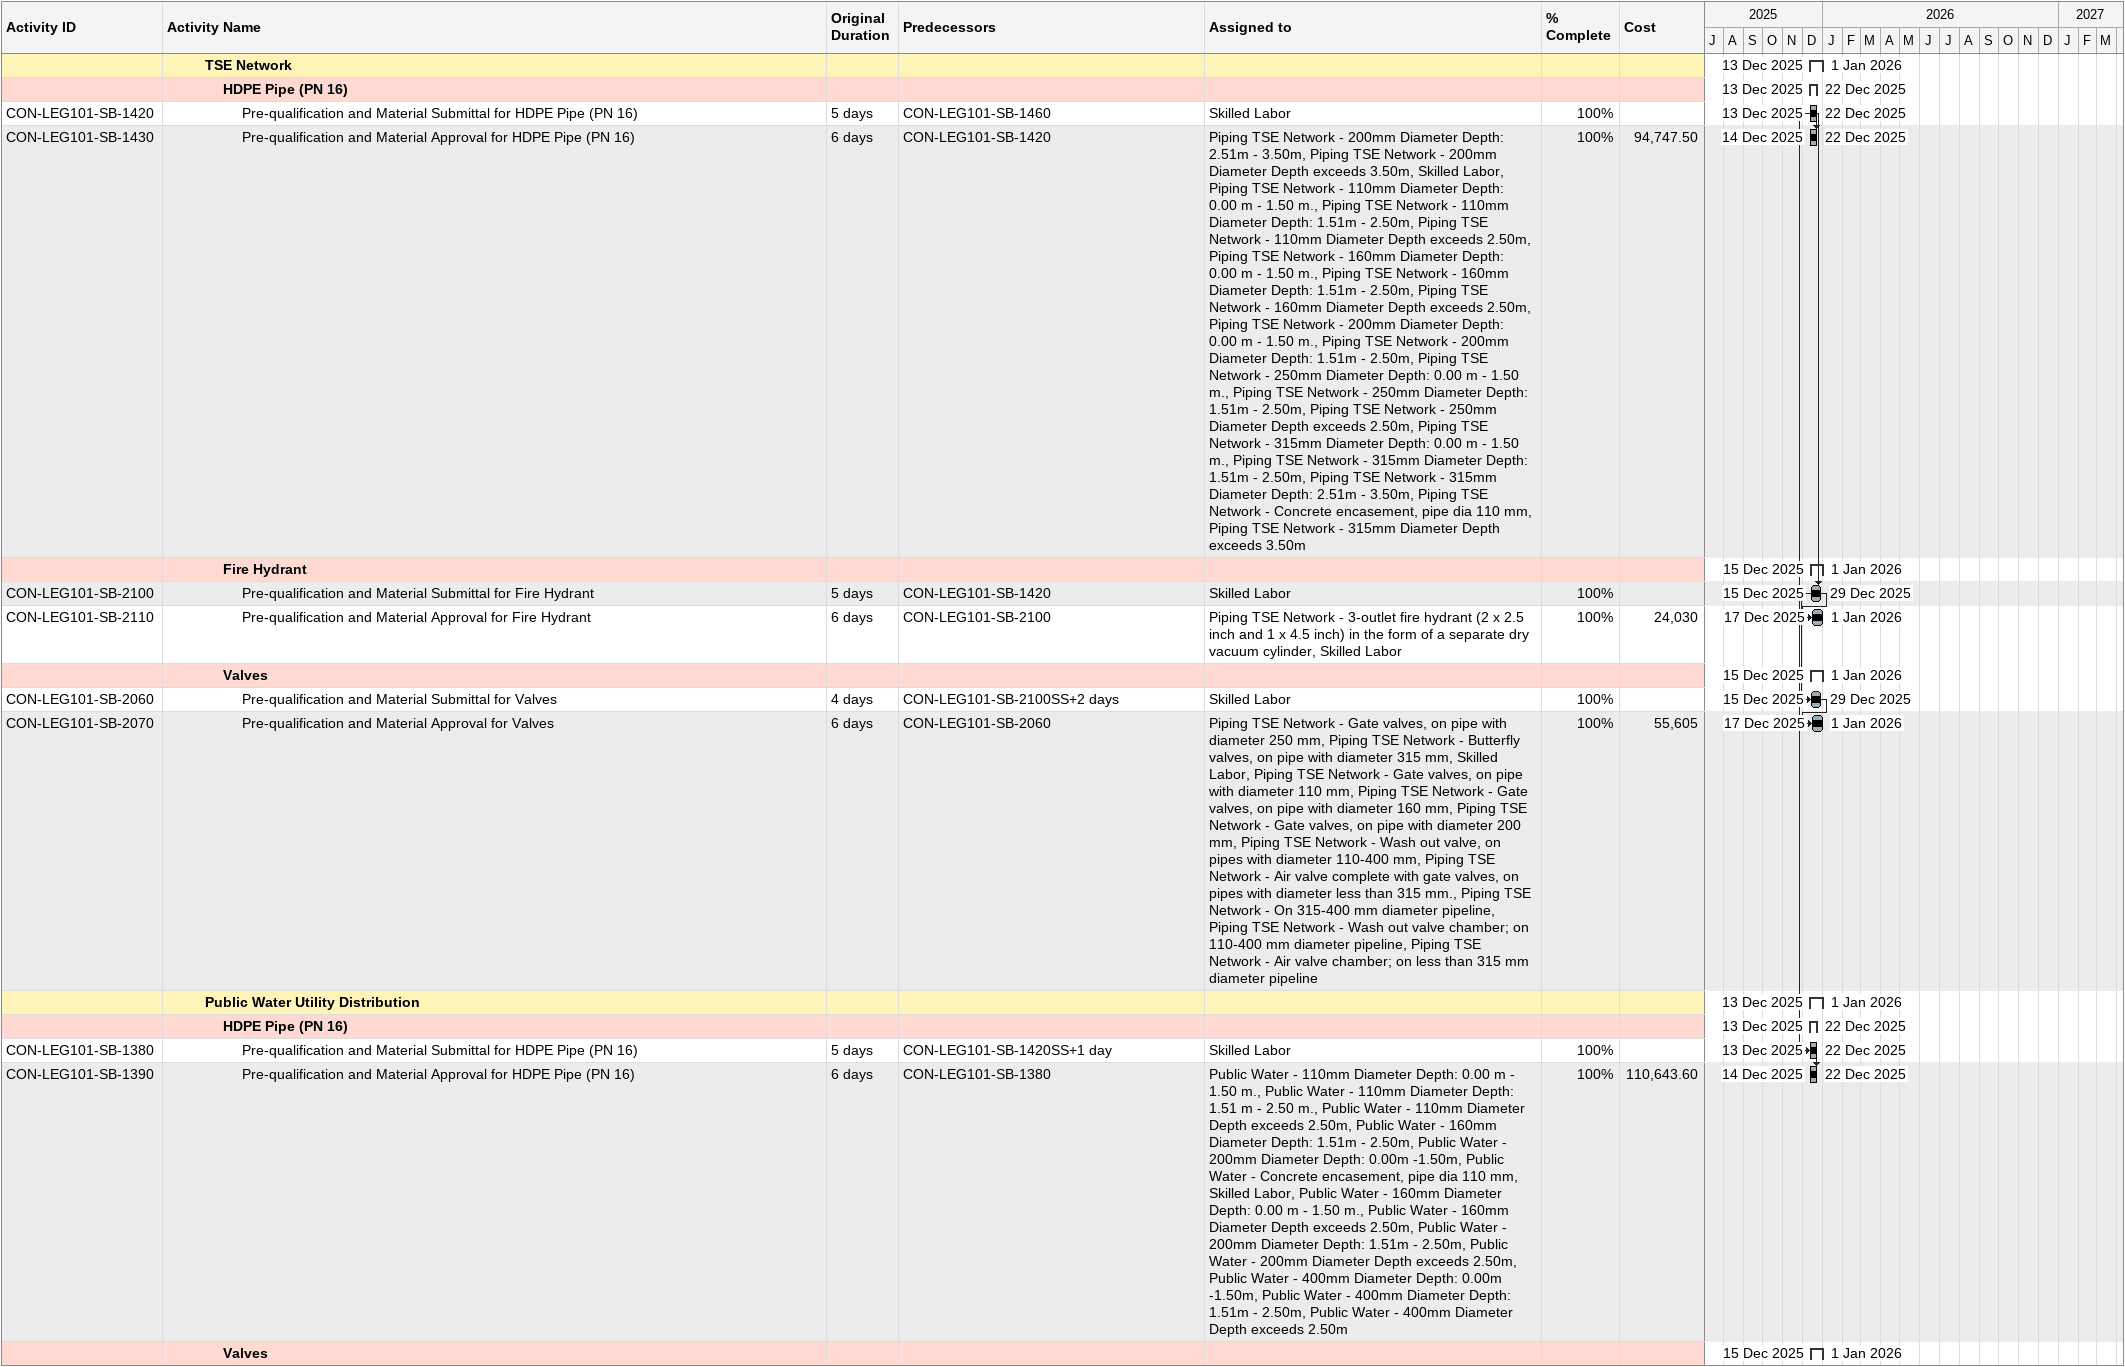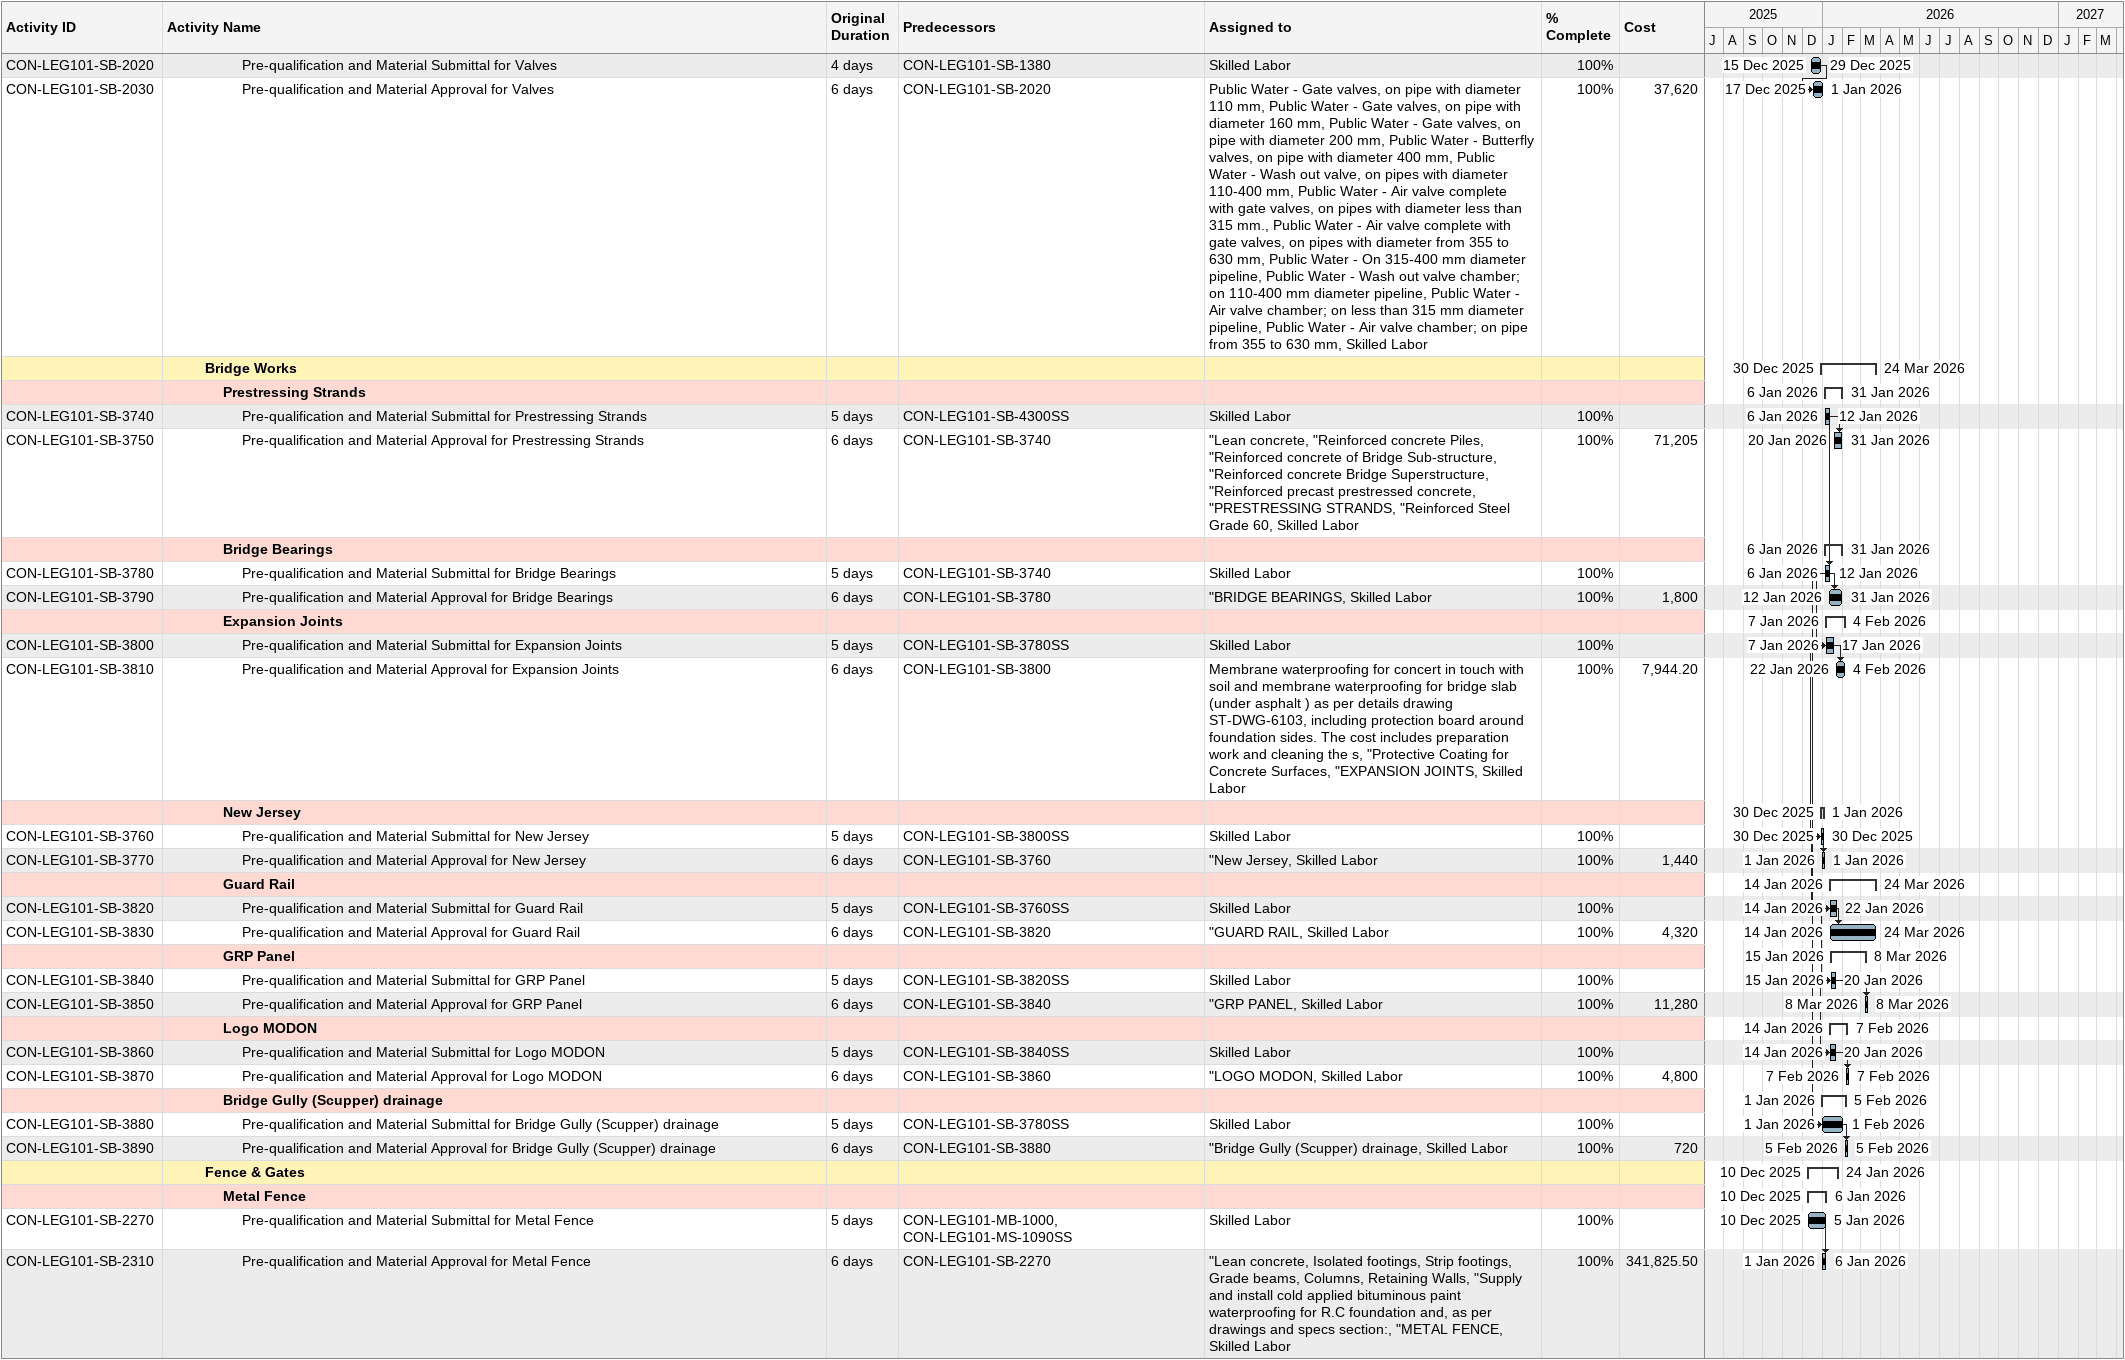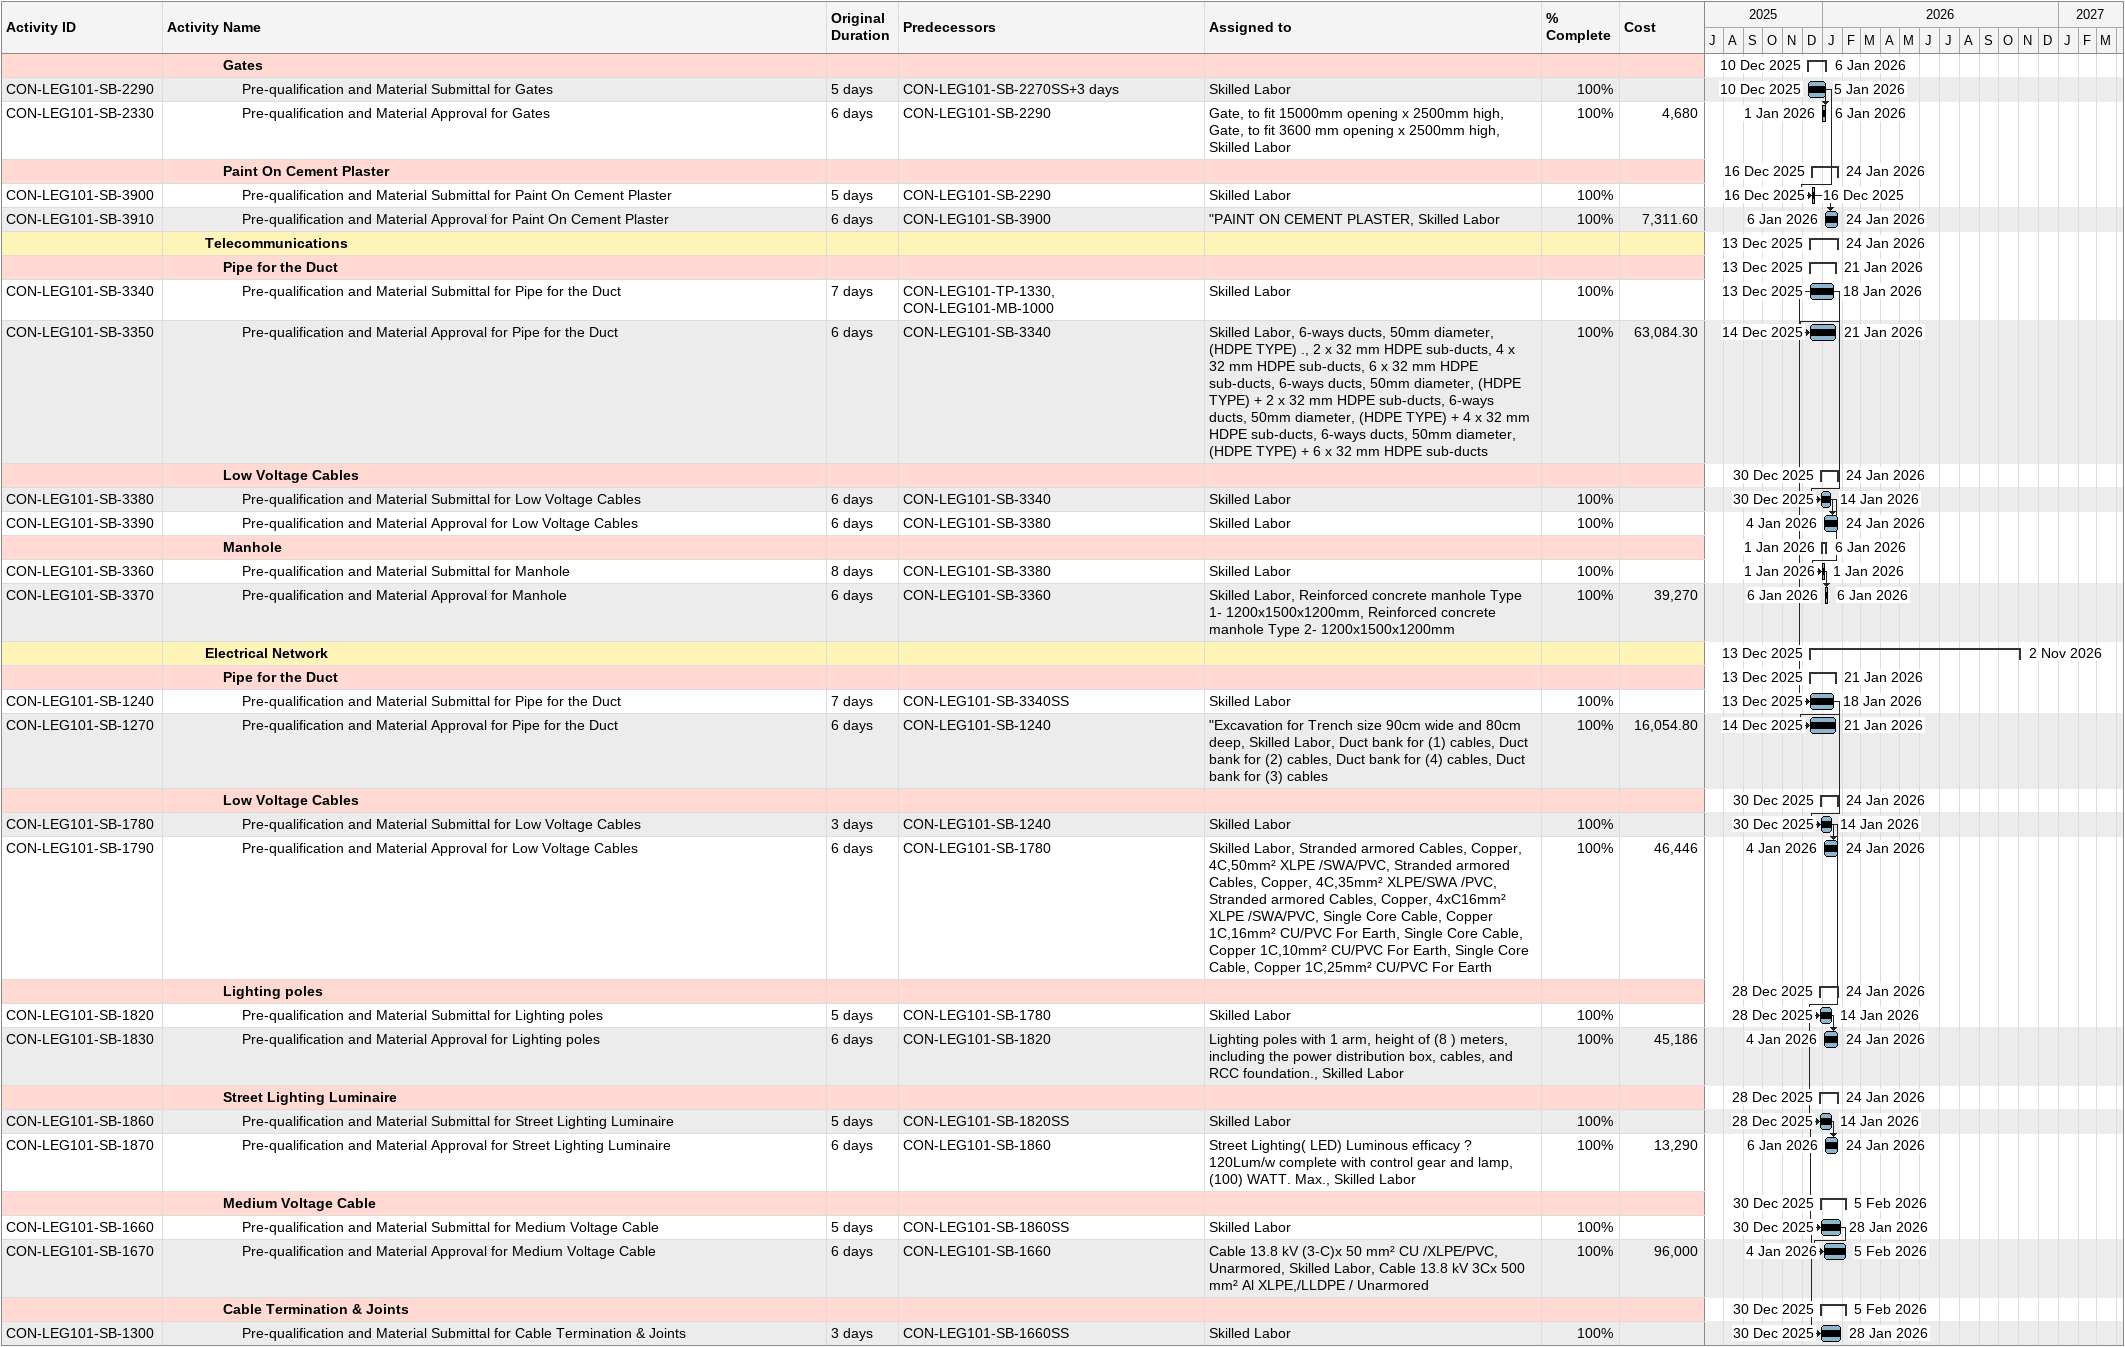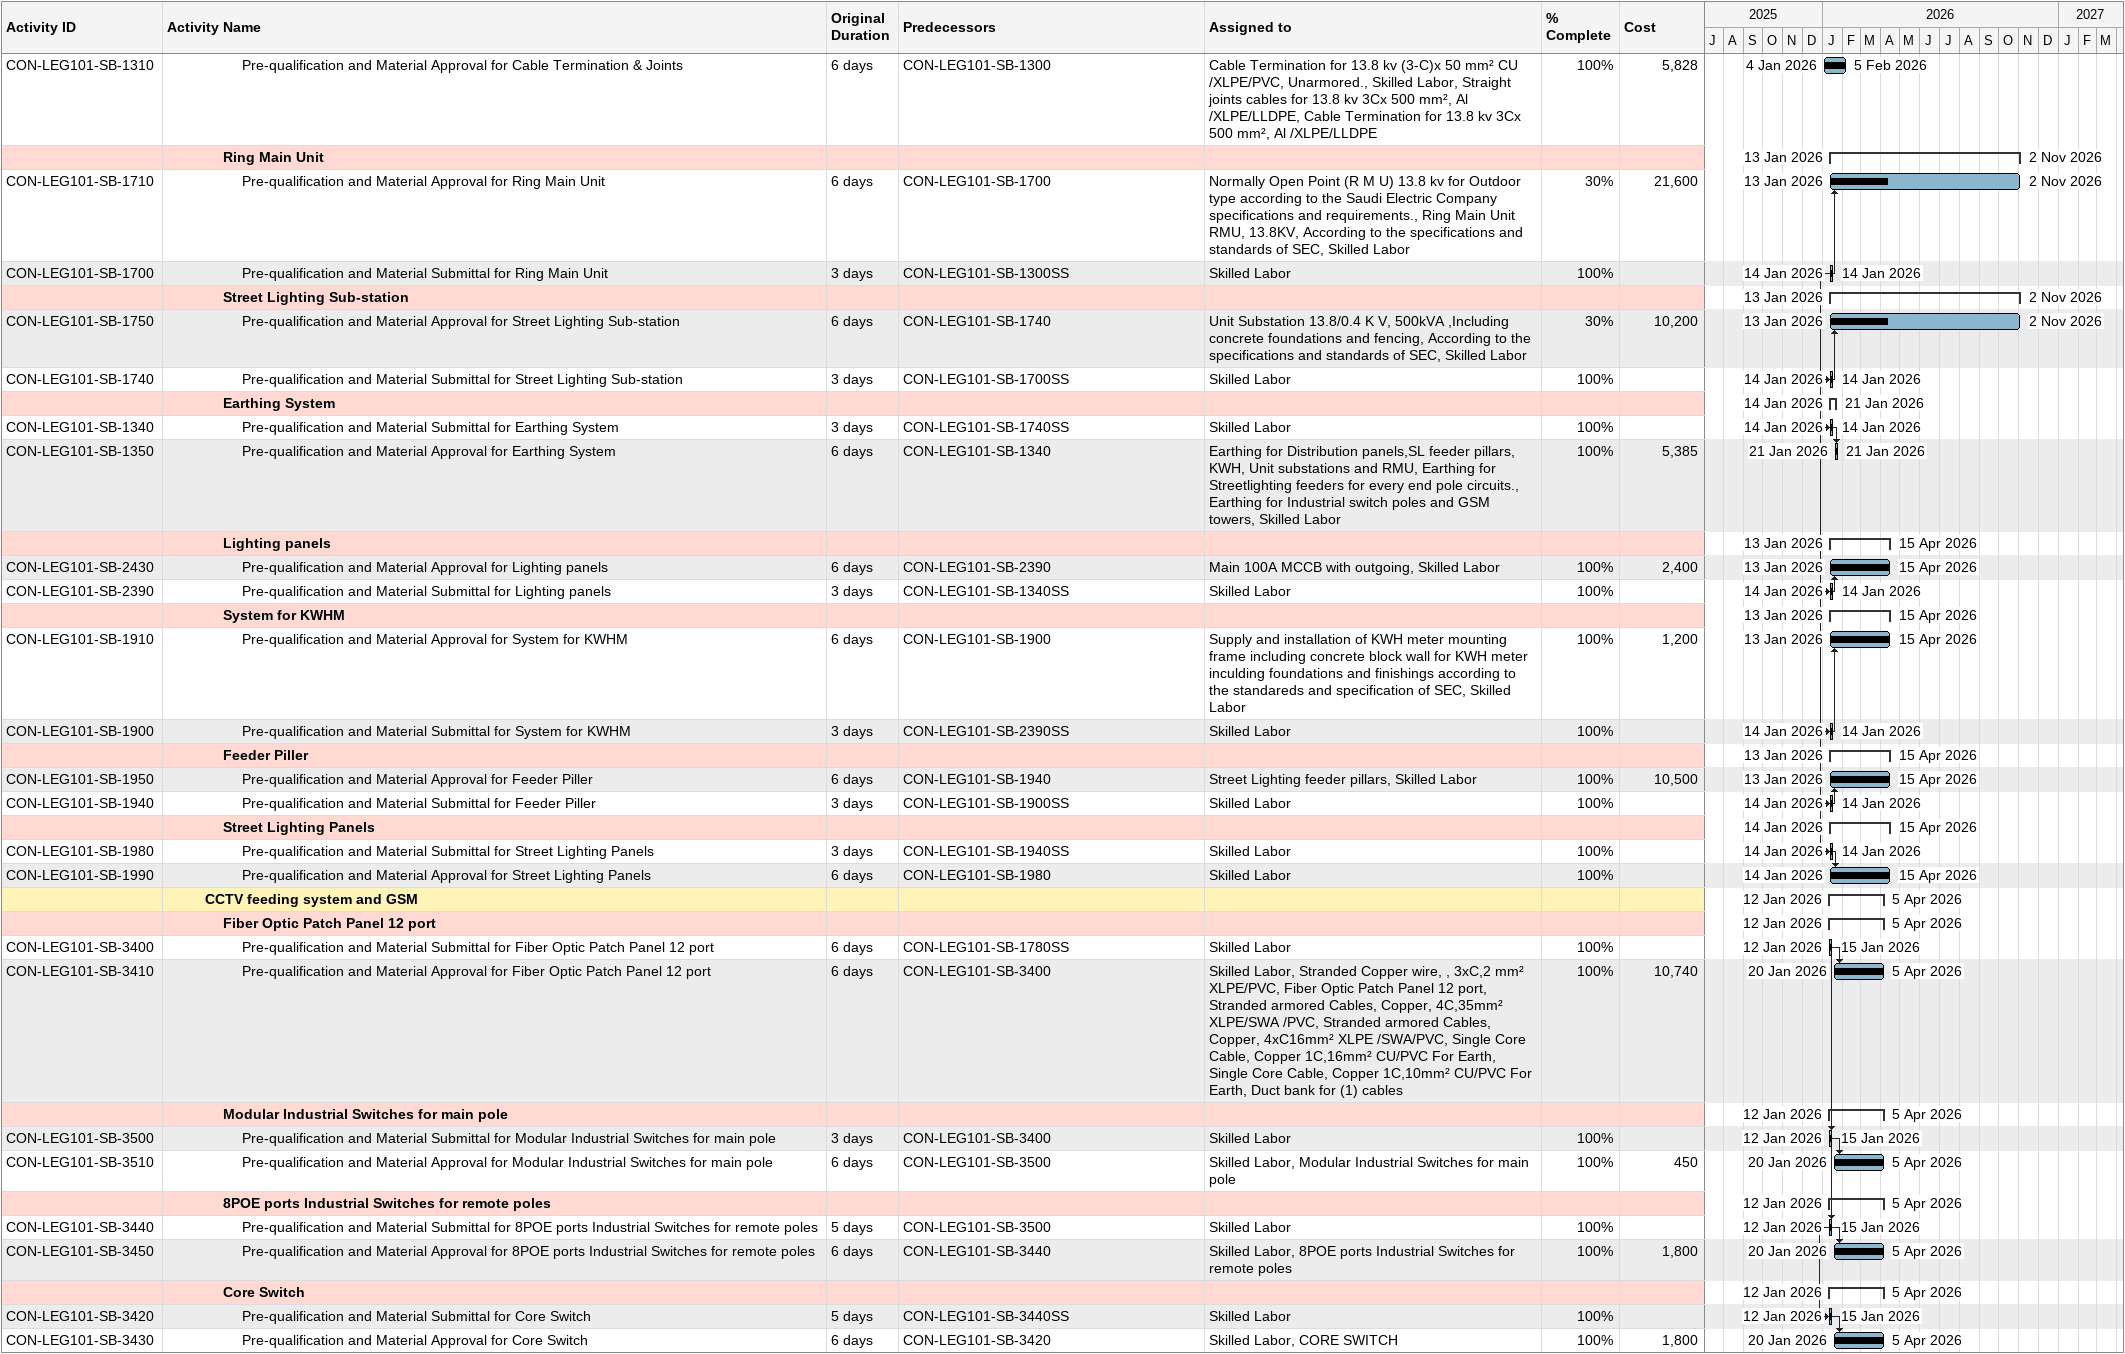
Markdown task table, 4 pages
| ID | Level | Task | Original duration | Start | Finish | Predecessors | Resources | % complete | Cost |
|---|---|---|---|---|---|---|---|---|---|
|  | 3 | **TSE Network** |  | 2025-12-13 | 2026-01-01 |  |  |  |  |
|  | 4 | **HDPE Pipe (PN 16)** |  | 2025-12-13 | 2025-12-22 |  |  |  |  |
| CON-LEG101-SB-1420 | 5 | Pre-qualification and Material Submittal for HDPE Pipe (PN 16) | 5d | 2025-12-13 | 2025-12-22 | CON-LEG101-SB-1460 | Skilled Labor | 100 |  |
| CON-LEG101-SB-1430 | 5 | Pre-qualification and Material Approval for HDPE Pipe (PN 16) | 6d | 2025-12-14 | 2025-12-22 | CON-LEG101-SB-1420 | Piping TSE Network - 200mm Diameter Depth: 2.51m - 3.50m, Piping TSE Network - 200mm Diameter Depth exceeds 3.50m, Skilled Labor, Piping TSE Network - 110mm Diameter Depth: 0.00 m - 1.50 m., Piping TSE Network - 110mm Diameter Depth: 1.51m - 2.50m, Piping TSE Network - 110mm Diameter Depth exceeds 2.50m, Piping TSE Network - 160mm Diameter Depth: 0.00 m - 1.50 m., Piping TSE Network - 160mm Diameter Depth: 1.51m - 2.50m, Piping TSE Network - 160mm Diameter Depth exceeds 2.50m, Piping TSE Network - 200mm Diameter Depth: 0.00 m - 1.50 m., Piping TSE Network - 200mm Diameter Depth: 1.51m - 2.50m, Piping TSE Network - 250mm Diameter Depth: 0.00 m - 1.50 m., Piping TSE Network - 250mm Diameter Depth: 1.51m - 2.50m, Piping TSE Network - 250mm Diameter Depth exceeds 2.50m, Piping TSE Network - 315mm Diameter Depth: 0.00 m - 1.50 m., Piping TSE Network - 315mm Diameter Depth: 1.51m - 2.50m, Piping TSE Network - 315mm Diameter Depth: 2.51m - 3.50m, Piping TSE Network - Concrete encasement, pipe dia 110 mm, Piping TSE Network - 315mm Diameter Depth exceeds 3.50m | 100 | 94747.50 |
|  | 4 | **Fire Hydrant** |  | 2025-12-15 | 2026-01-01 |  |  |  |  |
| CON-LEG101-SB-2100 | 5 | Pre-qualification and Material Submittal for Fire Hydrant | 5d | 2025-12-15 | 2025-12-29 | CON-LEG101-SB-1420 | Skilled Labor | 100 |  |
| CON-LEG101-SB-2110 | 5 | Pre-qualification and Material Approval for Fire Hydrant | 6d | 2025-12-17 | 2026-01-01 | CON-LEG101-SB-2100 | Piping TSE Network - 3-outlet fire hydrant (2 x 2.5 inch and 1 x 4.5 inch) in the form of a separate dry vacuum cylinder, Skilled Labor | 100 | 24030 |
|  | 4 | **Valves** |  | 2025-12-15 | 2026-01-01 |  |  |  |  |
| CON-LEG101-SB-2060 | 5 | Pre-qualification and Material Submittal for Valves | 4d | 2025-12-15 | 2025-12-29 | CON-LEG101-SB-2100SS+2d | Skilled Labor | 100 |  |
| CON-LEG101-SB-2070 | 5 | Pre-qualification and Material Approval for Valves | 6d | 2025-12-17 | 2026-01-01 | CON-LEG101-SB-2060 | Piping TSE Network - Gate valves, on pipe with diameter 250 mm, Piping TSE Network - Butterfly valves, on pipe with diameter 315 mm, Skilled Labor, Piping TSE Network - Gate valves, on pipe with diameter 110 mm, Piping TSE Network - Gate valves, on pipe with diameter 160 mm, Piping TSE Network - Gate valves, on pipe with diameter 200 mm, Piping TSE Network - Wash out valve, on pipes with diameter 110-400 mm, Piping TSE Network - Air valve complete with gate valves, on pipes with diameter less than 315 mm., Piping TSE Network - On 315-400 mm diameter pipeline, Piping TSE Network - Wash out valve chamber; on 110-400 mm diameter pipeline, Piping TSE Network - Air valve chamber; on less than 315 mm diameter pipeline | 100 | 55605 |
|  | 3 | **Public Water Utility Distribution** |  | 2025-12-13 | 2026-01-01 |  |  |  |  |
|  | 4 | **HDPE Pipe (PN 16)** |  | 2025-12-13 | 2025-12-22 |  |  |  |  |
| CON-LEG101-SB-1380 | 5 | Pre-qualification and Material Submittal for HDPE Pipe (PN 16) | 5d | 2025-12-13 | 2025-12-22 | CON-LEG101-SB-1420SS+1d | Skilled Labor | 100 |  |
| CON-LEG101-SB-1390 | 5 | Pre-qualification and Material Approval for HDPE Pipe (PN 16) | 6d | 2025-12-14 | 2025-12-22 | CON-LEG101-SB-1380 | Public Water - 110mm Diameter Depth: 0.00 m - 1.50 m., Public Water - 110mm Diameter Depth: 1.51 m - 2.50 m., Public Water - 110mm Diameter Depth exceeds 2.50m, Public Water - 160mm Diameter Depth: 1.51m - 2.50m, Public Water - 200mm Diameter Depth: 0.00m -1.50m, Public Water - Concrete encasement, pipe dia 110 mm, Skilled Labor, Public Water - 160mm Diameter Depth: 0.00 m - 1.50 m., Public Water - 160mm Diameter Depth exceeds 2.50m, Public Water - 200mm Diameter Depth: 1.51m - 2.50m, Public Water - 200mm Diameter Depth exceeds 2.50m, Public Water - 400mm Diameter Depth: 0.00m -1.50m, Public Water - 400mm Diameter Depth: 1.51m - 2.50m, Public Water - 400mm Diameter Depth exceeds 2.50m | 100 | 110643.60 |
|  | 4 | **Valves** |  | 2025-12-15 | 2026-01-01 |  |  |  |  |
| CON-LEG101-SB-2020 | 5 | Pre-qualification and Material Submittal for Valves | 4d | 2025-12-15 | 2025-12-29 | CON-LEG101-SB-1380 | Skilled Labor | 100 |  |
| CON-LEG101-SB-2030 | 5 | Pre-qualification and Material Approval for Valves | 6d | 2025-12-17 | 2026-01-01 | CON-LEG101-SB-2020 | Public Water - Gate valves, on pipe with diameter 110 mm, Public Water - Gate valves, on pipe with diameter 160 mm, Public Water - Gate valves, on pipe with diameter 200 mm, Public Water - Butterfly valves, on pipe with diameter 400 mm, Public Water - Wash out valve, on pipes with diameter 110-400 mm, Public Water - Air valve complete with gate valves, on pipes with diameter less than 315 mm., Public Water - Air valve complete with gate valves, on pipes with diameter from 355 to 630 mm, Public Water - On 315-400 mm diameter pipeline, Public Water - Wash out valve chamber; on 110-400 mm diameter pipeline, Public Water - Air valve chamber; on less than 315 mm diameter pipeline, Public Water - Air valve chamber; on pipe from 355 to 630 mm, Skilled Labor | 100 | 37620 |
|  | 3 | **Bridge Works** |  | 2025-12-30 | 2026-03-24 |  |  |  |  |
|  | 4 | **Prestressing Strands** |  | 2026-01-06 | 2026-01-31 |  |  |  |  |
| CON-LEG101-SB-3740 | 5 | Pre-qualification and Material Submittal for Prestressing Strands | 5d | 2026-01-06 | 2026-01-12 | CON-LEG101-SB-4300SS | Skilled Labor | 100 |  |
| CON-LEG101-SB-3750 | 5 | Pre-qualification and Material Approval for Prestressing Strands | 6d | 2026-01-20 | 2026-01-31 | CON-LEG101-SB-3740 | "Lean concrete, "Reinforced concrete Piles, "Reinforced concrete of Bridge Sub-structure, "Reinforced concrete Bridge Superstructure, "Reinforced precast prestressed concrete, "PRESTRESSING STRANDS, "Reinforced Steel Grade 60, Skilled Labor | 100 | 71205 |
|  | 4 | **Bridge Bearings** |  | 2026-01-06 | 2026-01-31 |  |  |  |  |
| CON-LEG101-SB-3780 | 5 | Pre-qualification and Material Submittal for Bridge Bearings | 5d | 2026-01-06 | 2026-01-12 | CON-LEG101-SB-3740 | Skilled Labor | 100 |  |
| CON-LEG101-SB-3790 | 5 | Pre-qualification and Material Approval for Bridge Bearings | 6d | 2026-01-12 | 2026-01-31 | CON-LEG101-SB-3780 | "BRIDGE BEARINGS, Skilled Labor | 100 | 1800 |
|  | 4 | **Expansion Joints** |  | 2026-01-07 | 2026-02-04 |  |  |  |  |
| CON-LEG101-SB-3800 | 5 | Pre-qualification and Material Submittal for Expansion Joints | 5d | 2026-01-07 | 2026-01-17 | CON-LEG101-SB-3780SS | Skilled Labor | 100 |  |
| CON-LEG101-SB-3810 | 5 | Pre-qualification and Material Approval for Expansion Joints | 6d | 2026-01-22 | 2026-02-04 | CON-LEG101-SB-3800 | Membrane waterproofing for concert in touch with soil and membrane waterproofing for bridge slab (under asphalt ) as per details drawing ST-DWG-6103, including protection board around foundation sides. The cost includes preparation work and cleaning the s, "Protective Coating for Concrete Surfaces, "EXPANSION JOINTS, Skilled Labor | 100 | 7944.20 |
|  | 4 | **New Jersey** |  | 2025-12-30 | 2026-01-01 |  |  |  |  |
| CON-LEG101-SB-3760 | 5 | Pre-qualification and Material Submittal for New Jersey | 5d | 2025-12-30 | 2025-12-30 | CON-LEG101-SB-3800SS | Skilled Labor | 100 |  |
| CON-LEG101-SB-3770 | 5 | Pre-qualification and Material Approval for New Jersey | 6d | 2026-01-01 | 2026-01-01 | CON-LEG101-SB-3760 | "New Jersey, Skilled Labor | 100 | 1440 |
|  | 4 | **Guard Rail** |  | 2026-01-14 | 2026-03-24 |  |  |  |  |
| CON-LEG101-SB-3820 | 5 | Pre-qualification and Material Submittal for Guard Rail | 5d | 2026-01-14 | 2026-01-22 | CON-LEG101-SB-3760SS | Skilled Labor | 100 |  |
| CON-LEG101-SB-3830 | 5 | Pre-qualification and Material Approval for Guard Rail | 6d | 2026-01-14 | 2026-03-24 | CON-LEG101-SB-3820 | "GUARD RAIL, Skilled Labor | 100 | 4320 |
|  | 4 | **GRP Panel** |  | 2026-01-15 | 2026-03-08 |  |  |  |  |
| CON-LEG101-SB-3840 | 5 | Pre-qualification and Material Submittal for GRP Panel | 5d | 2026-01-15 | 2026-01-20 | CON-LEG101-SB-3820SS | Skilled Labor | 100 |  |
| CON-LEG101-SB-3850 | 5 | Pre-qualification and Material Approval for GRP Panel | 6d | 2026-03-08 | 2026-03-08 | CON-LEG101-SB-3840 | "GRP PANEL, Skilled Labor | 100 | 11280 |
|  | 4 | **Logo MODON** |  | 2026-01-14 | 2026-02-07 |  |  |  |  |
| CON-LEG101-SB-3860 | 5 | Pre-qualification and Material Submittal for Logo MODON | 5d | 2026-01-14 | 2026-01-20 | CON-LEG101-SB-3840SS | Skilled Labor | 100 |  |
| CON-LEG101-SB-3870 | 5 | Pre-qualification and Material Approval for Logo MODON | 6d | 2026-02-07 | 2026-02-07 | CON-LEG101-SB-3860 | "LOGO MODON, Skilled Labor | 100 | 4800 |
|  | 4 | **Bridge Gully (Scupper) drainage** |  | 2026-01-01 | 2026-02-05 |  |  |  |  |
| CON-LEG101-SB-3880 | 5 | Pre-qualification and Material Submittal for Bridge Gully (Scupper) drainage | 5d | 2026-01-01 | 2026-02-01 | CON-LEG101-SB-3780SS | Skilled Labor | 100 |  |
| CON-LEG101-SB-3890 | 5 | Pre-qualification and Material Approval for Bridge Gully (Scupper) drainage | 6d | 2026-02-05 | 2026-02-05 | CON-LEG101-SB-3880 | "Bridge Gully (Scupper) drainage, Skilled Labor | 100 | 720 |
|  | 3 | **Fence & Gates** |  | 2025-12-10 | 2026-01-24 |  |  |  |  |
|  | 4 | **Metal Fence** |  | 2025-12-10 | 2026-01-06 |  |  |  |  |
| CON-LEG101-SB-2270 | 5 | Pre-qualification and Material Submittal for Metal Fence | 5d | 2025-12-10 | 2026-01-05 | CON-LEG101-MB-1000, CON-LEG101-MS-1090SS | Skilled Labor | 100 |  |
| CON-LEG101-SB-2310 | 5 | Pre-qualification and Material Approval for Metal Fence | 6d | 2026-01-01 | 2026-01-06 | CON-LEG101-SB-2270 | "Lean concrete, Isolated footings, Strip footings, Grade beams, Columns, Retaining Walls, "Supply and install cold applied bituminous paint waterproofing for R.C foundation and, as per drawings and specs section:, "METAL FENCE, Skilled Labor | 100 | 341825.50 |
|  | 4 | **Gates** |  | 2025-12-10 | 2026-01-06 |  |  |  |  |
| CON-LEG101-SB-2290 | 5 | Pre-qualification and Material Submittal for Gates | 5d | 2025-12-10 | 2026-01-05 | CON-LEG101-SB-2270SS+3d | Skilled Labor | 100 |  |
| CON-LEG101-SB-2330 | 5 | Pre-qualification and Material Approval for Gates | 6d | 2026-01-01 | 2026-01-06 | CON-LEG101-SB-2290 | Gate, to fit 15000mm opening x 2500mm high, Gate, to fit 3600 mm opening x 2500mm high, Skilled Labor | 100 | 4680 |
|  | 4 | **Paint On Cement Plaster** |  | 2025-12-16 | 2026-01-24 |  |  |  |  |
| CON-LEG101-SB-3900 | 5 | Pre-qualification and Material Submittal for Paint On Cement Plaster | 5d | 2025-12-16 | 2025-12-16 | CON-LEG101-SB-2290 | Skilled Labor | 100 |  |
| CON-LEG101-SB-3910 | 5 | Pre-qualification and Material Approval for Paint On Cement Plaster | 6d | 2026-01-06 | 2026-01-24 | CON-LEG101-SB-3900 | "PAINT ON CEMENT PLASTER, Skilled Labor | 100 | 7311.60 |
|  | 3 | **Telecommunications** |  | 2025-12-13 | 2026-01-24 |  |  |  |  |
|  | 4 | **Pipe for the Duct** |  | 2025-12-13 | 2026-01-21 |  |  |  |  |
| CON-LEG101-SB-3340 | 5 | Pre-qualification and Material Submittal for Pipe for the Duct | 7d | 2025-12-13 | 2026-01-18 | CON-LEG101-TP-1330, CON-LEG101-MB-1000 | Skilled Labor | 100 |  |
| CON-LEG101-SB-3350 | 5 | Pre-qualification and Material Approval for Pipe for the Duct | 6d | 2025-12-14 | 2026-01-21 | CON-LEG101-SB-3340 | Skilled Labor, 6-ways ducts, 50mm diameter, (HDPE TYPE) ., 2 x 32 mm HDPE sub-ducts, 4 x 32 mm HDPE sub-ducts, 6 x 32 mm HDPE sub-ducts, 6-ways ducts, 50mm diameter, (HDPE TYPE) + 2 x 32 mm HDPE sub-ducts, 6-ways ducts, 50mm diameter, (HDPE TYPE) + 4 x 32 mm HDPE sub-ducts, 6-ways ducts, 50mm diameter, (HDPE TYPE) + 6 x 32 mm HDPE sub-ducts | 100 | 63084.30 |
|  | 4 | **Low Voltage Cables** |  | 2025-12-30 | 2026-01-24 |  |  |  |  |
| CON-LEG101-SB-3380 | 5 | Pre-qualification and Material Submittal for Low Voltage Cables | 6d | 2025-12-30 | 2026-01-14 | CON-LEG101-SB-3340 | Skilled Labor | 100 |  |
| CON-LEG101-SB-3390 | 5 | Pre-qualification and Material Approval for Low Voltage Cables | 6d | 2026-01-04 | 2026-01-24 | CON-LEG101-SB-3380 | Skilled Labor | 100 |  |
|  | 4 | **Manhole** |  | 2026-01-01 | 2026-01-06 |  |  |  |  |
| CON-LEG101-SB-3360 | 5 | Pre-qualification and Material Submittal for Manhole | 8d | 2026-01-01 | 2026-01-01 | CON-LEG101-SB-3380 | Skilled Labor | 100 |  |
| CON-LEG101-SB-3370 | 5 | Pre-qualification and Material Approval for Manhole | 6d | 2026-01-06 | 2026-01-06 | CON-LEG101-SB-3360 | Skilled Labor, Reinforced concrete manhole Type 1- 1200x1500x1200mm, Reinforced concrete manhole Type 2- 1200x1500x1200mm | 100 | 39270 |
|  | 3 | **Electrical Network** |  | 2025-12-13 | 2026-11-02 |  |  |  |  |
|  | 4 | **Pipe for the Duct** |  | 2025-12-13 | 2026-01-21 |  |  |  |  |
| CON-LEG101-SB-1240 | 5 | Pre-qualification and Material Submittal for Pipe for the Duct | 7d | 2025-12-13 | 2026-01-18 | CON-LEG101-SB-3340SS | Skilled Labor | 100 |  |
| CON-LEG101-SB-1270 | 5 | Pre-qualification and Material Approval for Pipe for the Duct | 6d | 2025-12-14 | 2026-01-21 | CON-LEG101-SB-1240 | "Excavation for Trench size 90cm wide and 80cm deep, Skilled Labor, Duct bank for (1) cables, Duct bank for (2) cables, Duct bank for (4) cables, Duct bank for (3) cables | 100 | 16054.80 |
|  | 4 | **Low Voltage Cables** |  | 2025-12-30 | 2026-01-24 |  |  |  |  |
| CON-LEG101-SB-1780 | 5 | Pre-qualification and Material Submittal for Low Voltage Cables | 3d | 2025-12-30 | 2026-01-14 | CON-LEG101-SB-1240 | Skilled Labor | 100 |  |
| CON-LEG101-SB-1790 | 5 | Pre-qualification and Material Approval for Low Voltage Cables | 6d | 2026-01-04 | 2026-01-24 | CON-LEG101-SB-1780 | Skilled Labor, Stranded armored Cables, Copper, 4C,50mm² XLPE /SWA/PVC, Stranded armored Cables, Copper, 4C,35mm² XLPE/SWA /PVC, Stranded armored Cables, Copper, 4xC16mm² XLPE /SWA/PVC, Single Core Cable, Copper 1C,16mm² CU/PVC For Earth, Single Core Cable, Copper 1C,10mm² CU/PVC For Earth, Single Core Cable, Copper 1C,25mm² CU/PVC For Earth | 100 | 46446 |
|  | 4 | **Lighting poles** |  | 2025-12-28 | 2026-01-24 |  |  |  |  |
| CON-LEG101-SB-1820 | 5 | Pre-qualification and Material Submittal for Lighting poles | 5d | 2025-12-28 | 2026-01-14 | CON-LEG101-SB-1780 | Skilled Labor | 100 |  |
| CON-LEG101-SB-1830 | 5 | Pre-qualification and Material Approval for Lighting poles | 6d | 2026-01-04 | 2026-01-24 | CON-LEG101-SB-1820 | Lighting poles with 1 arm, height of (8 ) meters, including the power distribution box, cables, and RCC foundation., Skilled Labor | 100 | 45186 |
|  | 4 | **Street Lighting Luminaire** |  | 2025-12-28 | 2026-01-24 |  |  |  |  |
| CON-LEG101-SB-1860 | 5 | Pre-qualification and Material Submittal for Street Lighting Luminaire | 5d | 2025-12-28 | 2026-01-14 | CON-LEG101-SB-1820SS | Skilled Labor | 100 |  |
| CON-LEG101-SB-1870 | 5 | Pre-qualification and Material Approval for Street Lighting Luminaire | 6d | 2026-01-06 | 2026-01-24 | CON-LEG101-SB-1860 | Street Lighting( LED) Luminous efficacy ? 120Lum/w complete with control gear and lamp, (100) WATT. Max., Skilled Labor | 100 | 13290 |
|  | 4 | **Medium Voltage Cable** |  | 2025-12-30 | 2026-02-05 |  |  |  |  |
| CON-LEG101-SB-1660 | 5 | Pre-qualification and Material Submittal for Medium Voltage Cable | 5d | 2025-12-30 | 2026-01-28 | CON-LEG101-SB-1860SS | Skilled Labor | 100 |  |
| CON-LEG101-SB-1670 | 5 | Pre-qualification and Material Approval for Medium Voltage Cable | 6d | 2026-01-04 | 2026-02-05 | CON-LEG101-SB-1660 | Cable 13.8 kV (3-C)x 50 mm² CU /XLPE/PVC, Unarmored, Skilled Labor, Cable 13.8 kV 3Cx 500 mm² Al XLPE,/LLDPE / Unarmored | 100 | 96000 |
|  | 4 | **Cable Termination & Joints** |  | 2025-12-30 | 2026-02-05 |  |  |  |  |
| CON-LEG101-SB-1300 | 5 | Pre-qualification and Material Submittal for Cable Termination & Joints | 3d | 2025-12-30 | 2026-01-28 | CON-LEG101-SB-1660SS | Skilled Labor | 100 |  |
| CON-LEG101-SB-1310 | 5 | Pre-qualification and Material Approval for Cable Termination & Joints | 6d | 2026-01-04 | 2026-02-05 | CON-LEG101-SB-1300 | Cable Termination for 13.8 kv (3-C)x 50 mm² CU /XLPE/PVC, Unarmored., Skilled Labor, Straight joints cables for 13.8 kv 3Cx 500 mm², Al /XLPE/LLDPE, Cable Termination for 13.8 kv 3Cx 500 mm², Al /XLPE/LLDPE | 100 | 5828 |
|  | 4 | **Ring Main Unit** |  | 2026-01-13 | 2026-11-02 |  |  |  |  |
| CON-LEG101-SB-1710 | 5 | Pre-qualification and Material Approval for Ring Main Unit | 6d | 2026-01-13 | 2026-11-02 | CON-LEG101-SB-1700 | Normally Open Point (R M U) 13.8 kv for Outdoor type according to the Saudi Electric Company specifications and requirements., Ring Main Unit RMU, 13.8KV, According to the specifications and standards of SEC, Skilled Labor | 30 | 21600 |
| CON-LEG101-SB-1700 | 5 | Pre-qualification and Material Submittal for Ring Main Unit | 3d | 2026-01-14 | 2026-01-14 | CON-LEG101-SB-1300SS | Skilled Labor | 100 |  |
|  | 4 | **Street Lighting Sub-station** |  | 2026-01-13 | 2026-11-02 |  |  |  |  |
| CON-LEG101-SB-1750 | 5 | Pre-qualification and Material Approval for Street Lighting Sub-station | 6d | 2026-01-13 | 2026-11-02 | CON-LEG101-SB-1740 | Unit Substation 13.8/0.4 K V, 500kVA ,Including concrete foundations and fencing, According to the specifications and standards of SEC, Skilled Labor | 30 | 10200 |
| CON-LEG101-SB-1740 | 5 | Pre-qualification and Material Submittal for Street Lighting Sub-station | 3d | 2026-01-14 | 2026-01-14 | CON-LEG101-SB-1700SS | Skilled Labor | 100 |  |
|  | 4 | **Earthing System** |  | 2026-01-14 | 2026-01-21 |  |  |  |  |
| CON-LEG101-SB-1340 | 5 | Pre-qualification and Material Submittal for Earthing System | 3d | 2026-01-14 | 2026-01-14 | CON-LEG101-SB-1740SS | Skilled Labor | 100 |  |
| CON-LEG101-SB-1350 | 5 | Pre-qualification and Material Approval for Earthing System | 6d | 2026-01-21 | 2026-01-21 | CON-LEG101-SB-1340 | Earthing for Distribution panels,SL feeder pillars, KWH, Unit substations and RMU, Earthing for Streetlighting feeders for every end pole circuits., Earthing for Industrial switch poles and GSM towers, Skilled Labor | 100 | 5385 |
|  | 4 | **Lighting panels** |  | 2026-01-13 | 2026-04-15 |  |  |  |  |
| CON-LEG101-SB-2430 | 5 | Pre-qualification and Material Approval for Lighting panels | 6d | 2026-01-13 | 2026-04-15 | CON-LEG101-SB-2390 | Main 100A MCCB with outgoing, Skilled Labor | 100 | 2400 |
| CON-LEG101-SB-2390 | 5 | Pre-qualification and Material Submittal for Lighting panels | 3d | 2026-01-14 | 2026-01-14 | CON-LEG101-SB-1340SS | Skilled Labor | 100 |  |
|  | 4 | **System for KWHM** |  | 2026-01-13 | 2026-04-15 |  |  |  |  |
| CON-LEG101-SB-1910 | 5 | Pre-qualification and Material Approval for System for KWHM | 6d | 2026-01-13 | 2026-04-15 | CON-LEG101-SB-1900 | Supply and installation of KWH meter mounting frame including concrete block wall for KWH meter inculding foundations and finishings according to the standareds and specification of SEC, Skilled Labor | 100 | 1200 |
| CON-LEG101-SB-1900 | 5 | Pre-qualification and Material Submittal for System for KWHM | 3d | 2026-01-14 | 2026-01-14 | CON-LEG101-SB-2390SS | Skilled Labor | 100 |  |
|  | 4 | **Feeder Piller** |  | 2026-01-13 | 2026-04-15 |  |  |  |  |
| CON-LEG101-SB-1950 | 5 | Pre-qualification and Material Approval for Feeder Piller | 6d | 2026-01-13 | 2026-04-15 | CON-LEG101-SB-1940 | Street Lighting feeder pillars, Skilled Labor | 100 | 10500 |
| CON-LEG101-SB-1940 | 5 | Pre-qualification and Material Submittal for Feeder Piller | 3d | 2026-01-14 | 2026-01-14 | CON-LEG101-SB-1900SS | Skilled Labor | 100 |  |
|  | 4 | **Street Lighting Panels** |  | 2026-01-14 | 2026-04-15 |  |  |  |  |
| CON-LEG101-SB-1980 | 5 | Pre-qualification and Material Submittal for Street Lighting Panels | 3d | 2026-01-14 | 2026-01-14 | CON-LEG101-SB-1940SS | Skilled Labor | 100 |  |
| CON-LEG101-SB-1990 | 5 | Pre-qualification and Material Approval for Street Lighting Panels | 6d | 2026-01-14 | 2026-04-15 | CON-LEG101-SB-1980 | Skilled Labor | 100 |  |
|  | 3 | **CCTV feeding system and GSM** |  | 2026-01-12 | 2026-04-05 |  |  |  |  |
|  | 4 | **Fiber Optic Patch Panel 12 port** |  | 2026-01-12 | 2026-04-05 |  |  |  |  |
| CON-LEG101-SB-3400 | 5 | Pre-qualification and Material Submittal for Fiber Optic Patch Panel 12 port | 6d | 2026-01-12 | 2026-01-15 | CON-LEG101-SB-1780SS | Skilled Labor | 100 |  |
| CON-LEG101-SB-3410 | 5 | Pre-qualification and Material Approval for Fiber Optic Patch Panel 12 port | 6d | 2026-01-20 | 2026-04-05 | CON-LEG101-SB-3400 | Skilled Labor, Stranded Copper wire, , 3xC,2 mm² XLPE/PVC, Fiber Optic Patch Panel 12 port, Stranded armored Cables, Copper, 4C,35mm² XLPE/SWA /PVC, Stranded armored Cables, Copper, 4xC16mm² XLPE /SWA/PVC, Single Core Cable, Copper 1C,16mm² CU/PVC For Earth, Single Core Cable, Copper 1C,10mm² CU/PVC For Earth, Duct bank for (1) cables | 100 | 10740 |
|  | 4 | **Modular Industrial Switches for main pole** |  | 2026-01-12 | 2026-04-05 |  |  |  |  |
| CON-LEG101-SB-3500 | 5 | Pre-qualification and Material Submittal for Modular Industrial Switches for main pole | 3d | 2026-01-12 | 2026-01-15 | CON-LEG101-SB-3400 | Skilled Labor | 100 |  |
| CON-LEG101-SB-3510 | 5 | Pre-qualification and Material Approval for Modular Industrial Switches for main pole | 6d | 2026-01-20 | 2026-04-05 | CON-LEG101-SB-3500 | Skilled Labor, Modular Industrial Switches for main pole | 100 | 450 |
|  | 4 | **8POE ports Industrial Switches for remote poles** |  | 2026-01-12 | 2026-04-05 |  |  |  |  |
| CON-LEG101-SB-3440 | 5 | Pre-qualification and Material Submittal for 8POE ports Industrial Switches for remote poles | 5d | 2026-01-12 | 2026-01-15 | CON-LEG101-SB-3500 | Skilled Labor | 100 |  |
| CON-LEG101-SB-3450 | 5 | Pre-qualification and Material Approval for 8POE ports Industrial Switches for remote poles | 6d | 2026-01-20 | 2026-04-05 | CON-LEG101-SB-3440 | Skilled Labor, 8POE ports Industrial Switches for remote poles | 100 | 1800 |
|  | 4 | **Core Switch** |  | 2026-01-12 | 2026-04-05 |  |  |  |  |
| CON-LEG101-SB-3420 | 5 | Pre-qualification and Material Submittal for Core Switch | 5d | 2026-01-12 | 2026-01-15 | CON-LEG101-SB-3440SS | Skilled Labor | 100 |  |
| CON-LEG101-SB-3430 | 5 | Pre-qualification and Material Approval for Core Switch | 6d | 2026-01-20 | 2026-04-05 | CON-LEG101-SB-3420 | Skilled Labor, CORE SWITCH | 100 | 1800 |
